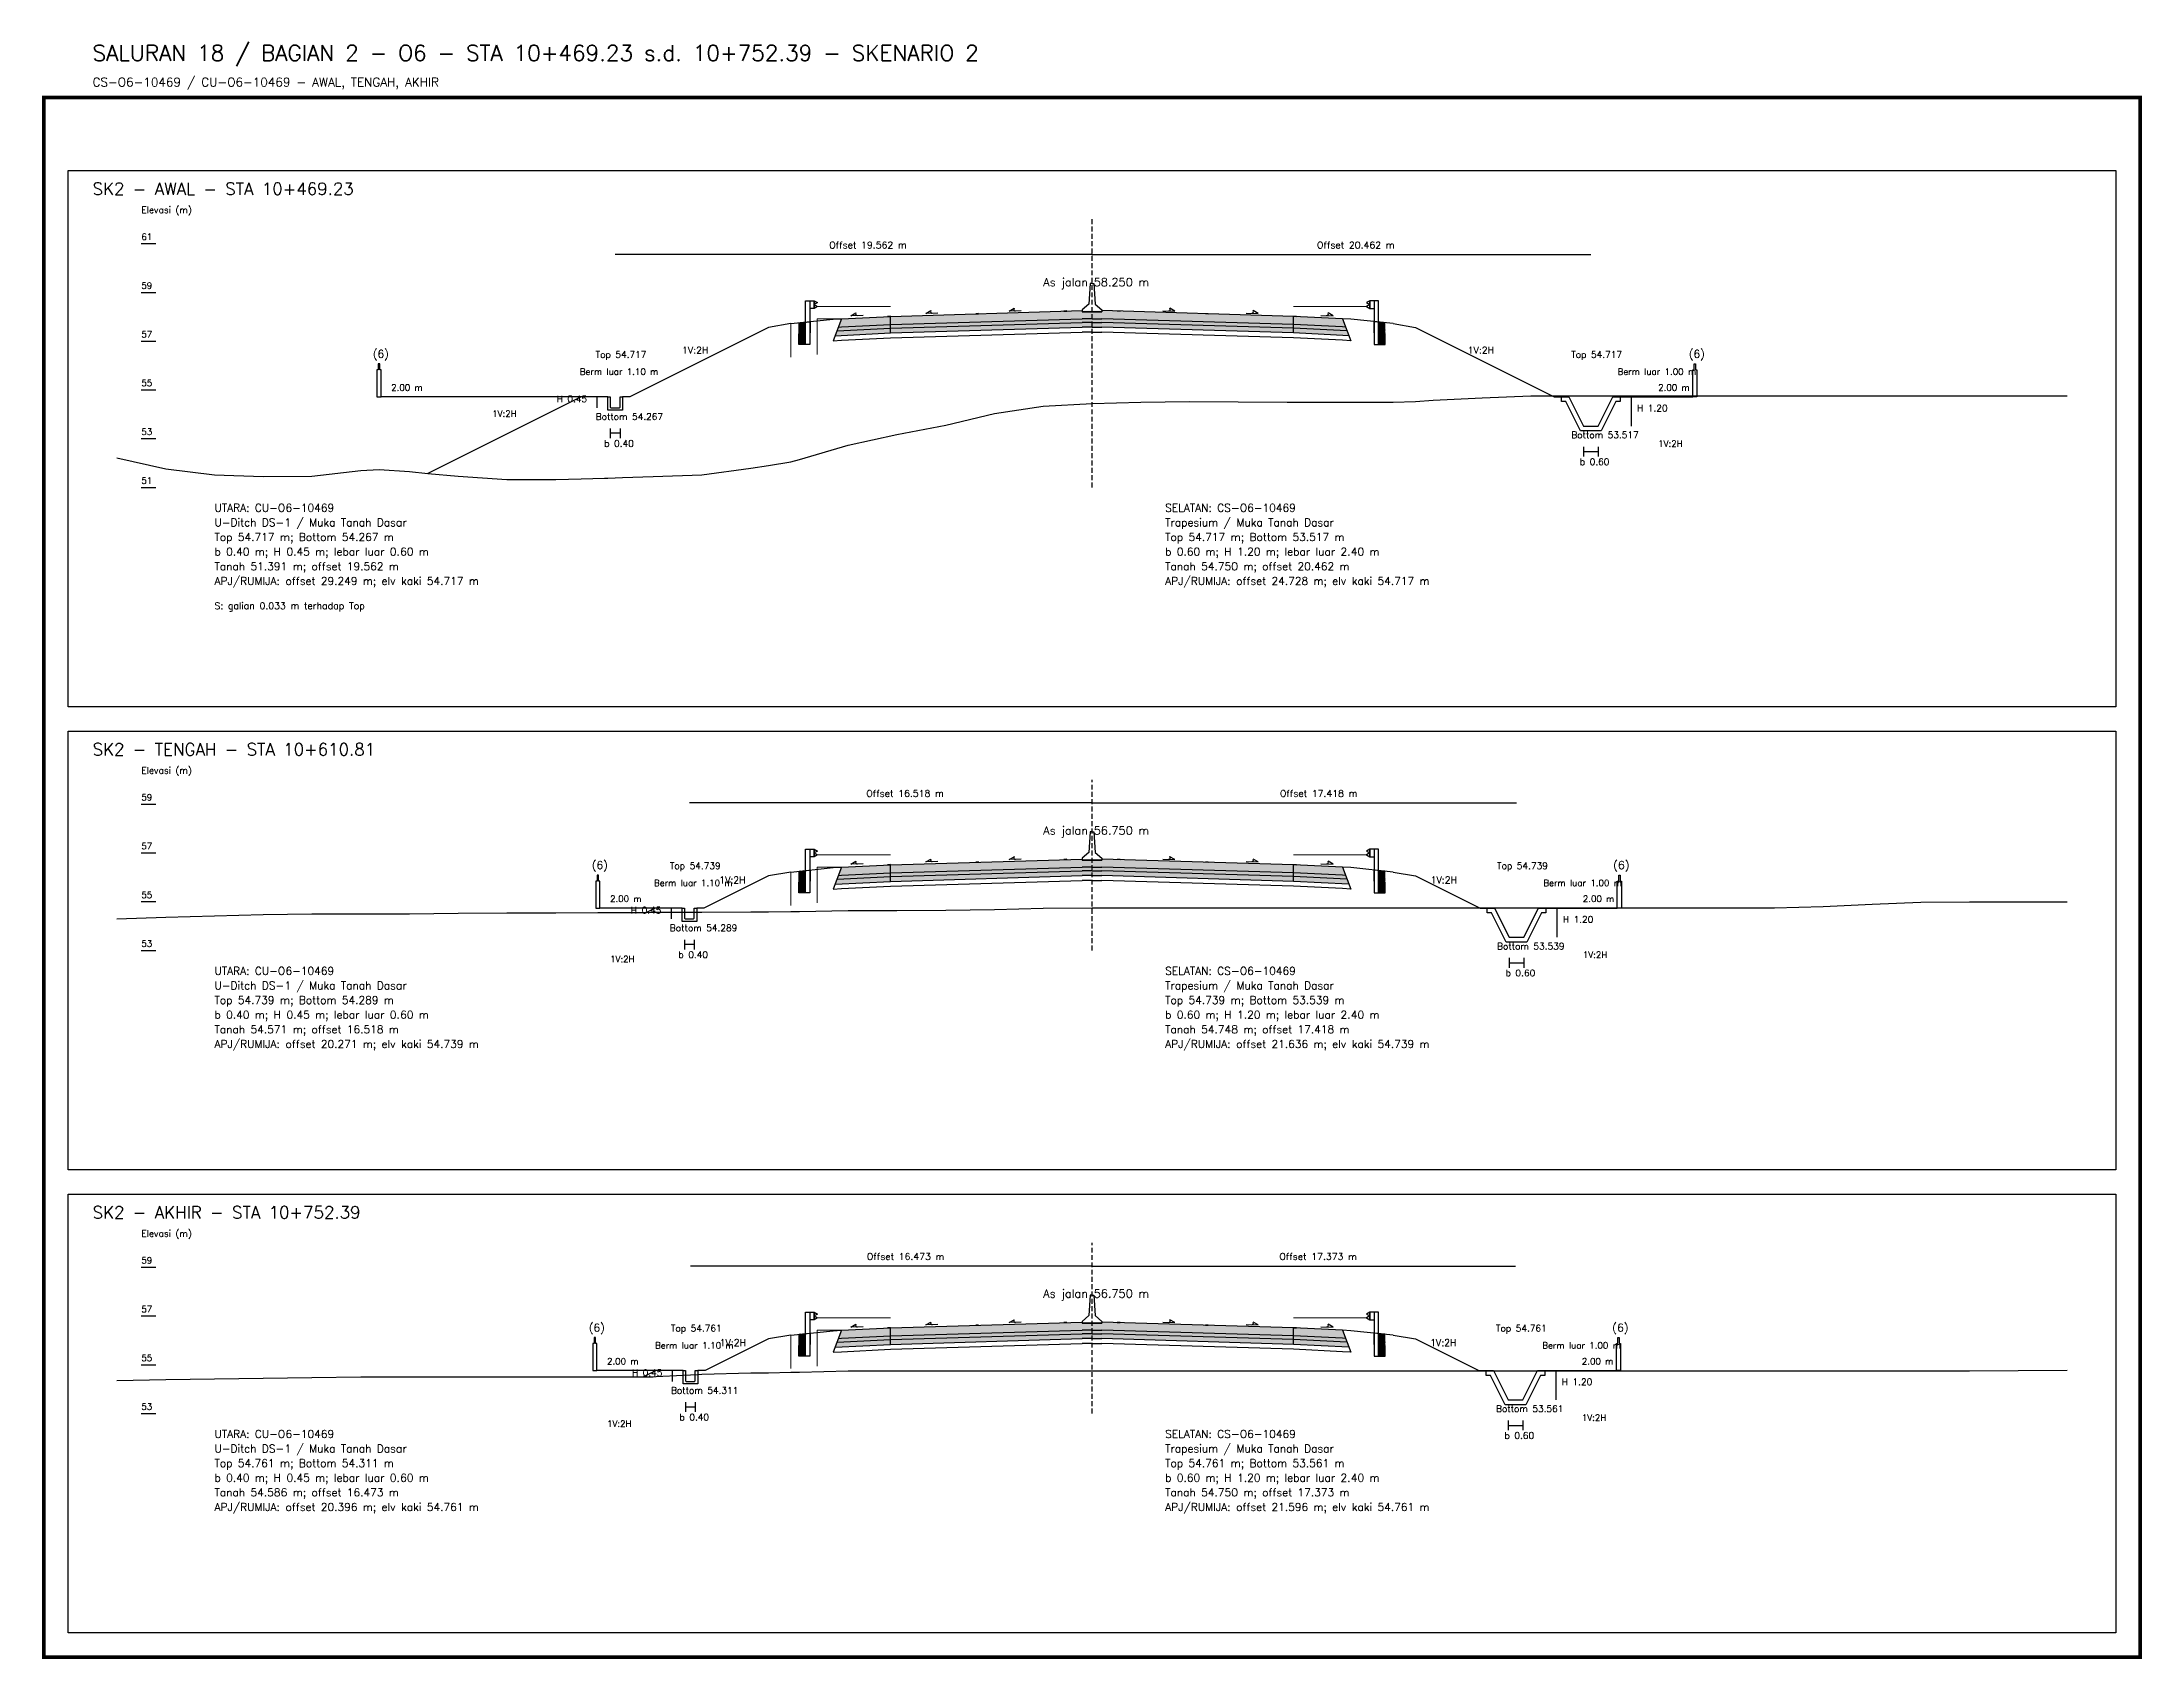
# Model space of a CAD drawing. Header units: metres. Extents: x -24715 to -24517, y 27498 to 30841.
# Drawn here: x -24611.5 to -24525.3, y 29335.5 to 29401.8 of the extents above; entities that cross this region are included whole.
import ezdxf

# ---------------------------------------------------------------- set-up
doc = ezdxf.new("R2010")
doc.units = ezdxf.units.M
doc.linetypes.add('PS_DASH', pattern=[0.3, 0.2, -0.1])
for name, color, linetype, lineweight in [('Dimensi', 230, 'Continuous', 20), ('GRS-ARSIR (HATCH)', 8, 'Continuous', 9), ('Guardrail', 20, 'Continuous', 30), ('HATCH - Beton ramping', 210, 'Continuous', 9), ('HATCH - LFA', 30, 'Continuous', 9), ('HATCH - Pavement', 50, 'Continuous', 9), ('Marka', 20, 'Continuous', 30), ('POT_ALL_GROUP', 2, 'Continuous', 70)]:
    doc.layers.add(name, color=color, linetype=linetype, lineweight=lineweight)
for name, color, linetype in [('POT_ALL_APJ', 2, 'Continuous'), ('POT_ALL_BORDER', 8, 'Continuous'), ('POT_ALL_CHANNEL2', 7, 'Continuous'), ('POT_ALL_DIM', 7, 'Continuous'), ('POT_ALL_GROUND', 1, 'Continuous'), ('POT_ALL_GUIDE', 8, 'Continuous'), ('POT_ALL_NOTE', 30, 'Continuous'), ('POT_ALL_ROAD', 4, 'Continuous')]:
    doc.layers.add(name, color=color, linetype=linetype)
doc.styles.get("Standard").update_dxf_attribs({"font": 'simplex.shx'})

# ---------------------------------------------------------------- blocks, each defined once
blk = doc.blocks.new('JALAN_ASLI_TIPIKAL_2OKT_METER')
at = {"layer": 'Guardrail', "lineweight": 9}
h = blk.add_hatch(dxfattribs=at)
h.set_pattern_fill('JIS_LC_20', color=256, scale=0.002)
h.set_pattern_definition([(45, (-29.65569, -21.99233), (-0.02828427, 0.02828427), []), (45, (-29.65489, -21.99233), (-0.02828427, 0.02828427), [])])
h.paths.add_polyline_path([(-12.025, -1.394), (-11.753, -1.394), (-11.753, -0.471), (-12.018, -0.498)])
h = blk.add_hatch(dxfattribs=at)
h.set_pattern_fill('JIS_LC_20', color=256, scale=0.002)
h.set_pattern_definition([(45, (-29.40569, -21.99233), (-0.02828427, 0.02828427), []), (45, (-29.40489, -21.99233), (-0.02828427, 0.02828427), [])])
h.paths.add_polyline_path([(12.018, -0.498), (11.753, -0.471), (11.753, -1.394), (12.025, -1.394)])
at = {"layer": 'HATCH - Beton ramping'}
h = blk.add_hatch(dxfattribs=at)
h.set_pattern_fill('AR-CONC', color=256, scale=0.0005)
h.set_pattern_definition([(50, (-28.949556, -21.99233), (0.09109233, -0.00796954), [0.009525, -0.104775]), (355, (-28.94956, -21.99233), (-0.0176217, 0.09552842), [0.00762, -0.0838203]), (100.45144, (-28.941965, -21.992995), (0.07347062, 0.08755888), [0.008095, -0.08904512]), (46.1842, (-28.94956, -21.96693), (0.13553952, -0.02102116), [0.0142875, -0.1571625]), (96.63556, (-28.93826, -21.96868), (0.11870207, 0.12371306), [0.0121425, -0.1335678]), (351.18415, (-28.94956, -21.96693), (0.11870207, 0.12371306), [0.01143, -0.12572987]), (21, (-28.936856, -21.97328), (0.0758072, -0.0511326), [0.009525, -0.104775]), (326, (-28.93686, -21.97328), (0.03090101, 0.09209398), [0.00762, -0.08382]), (71.45144, (-28.93054, -21.97754), (0.1067082, 0.04096138), [0.008095, -0.08904497]), (37.5, (-28.949556, -21.99233), (0.001544302, 0.04227752), [0, -0.082804, 0, -0.08509, 0, -0.0841375]), (7.5, (-28.949556, -21.99233), (0.03340983, 0.05009029), [0, -0.048514, 0, -0.080899, 0, -0.0320675]), (327.5, (-28.977877, -21.99233), (0.067795298, -0.002864372), [0, -0.03175, 0, -0.09906, 0, -0.131445]), (317.5, (-28.990577, -21.99233), (0.07406459, 0.01271325), [0, -0.041275, 0, -0.065786, 0, -0.093345])])
h.paths.add_polyline_path([(-8.27, -0.566), (-10.401, -0.666), (-10.461, -0.826), (-8.27, -0.716)])
h.paths.add_polyline_path([(-0.4, -0.48), (0, -0.48), (0, -0.33), (-0.4, -0.33), (-8.27, -0.566), (-8.27, -0.716)])
h = blk.add_hatch(dxfattribs=at)
h.set_pattern_fill('AR-CONC', color=256, scale=0.0005)
h.set_pattern_definition([(50, (-28.699556, -21.99233), (0.09109233, -0.00796954), [0.009525, -0.104775]), (355, (-28.69956, -21.99233), (-0.01762171, 0.09552842), [0.00762, -0.0838203]), (100.45144, (-28.691965, -21.992995), (0.07347062, 0.08755888), [0.008095, -0.08904512]), (46.1842, (-28.69956, -21.96693), (0.13553952, -0.02102116), [0.0142875, -0.1571625]), (96.63556, (-28.68826, -21.96868), (0.11870207, 0.12371306), [0.0121425, -0.1335678]), (351.18415, (-28.69956, -21.96693), (0.11870207, 0.12371306), [0.01143, -0.12572987]), (21, (-28.686856, -21.97328), (0.0758072, -0.0511326), [0.009525, -0.104775]), (326, (-28.68686, -21.97328), (0.03090101, 0.09209398), [0.00762, -0.08382]), (71.45144, (-28.68054, -21.97754), (0.10670821, 0.04096138), [0.008095, -0.08904497]), (37.5, (-28.699556, -21.99233), (0.001544302, 0.04227752), [0, -0.082804, 0, -0.08509, 0, -0.0841375]), (7.5, (-28.699556, -21.99233), (0.03340983, 0.050090287), [0, -0.048514, 0, -0.080899, 0, -0.0320675]), (327.5, (-28.727877, -21.99233), (0.067795298, -0.002864372), [0, -0.03175, 0, -0.09906, 0, -0.131445]), (317.5, (-28.740577, -21.99233), (0.07406459, 0.012713246), [0, -0.041275, 0, -0.065786, 0, -0.093345])])
h.paths.add_polyline_path([(8.27, -0.566), (10.401, -0.666), (10.461, -0.826), (8.27, -0.716)])
h.paths.add_polyline_path([(0.4, -0.48), (0, -0.48), (0, -0.33), (0.4, -0.33), (8.27, -0.566), (8.27, -0.716)])
at = {"layer": 'HATCH - LFA'}
h = blk.add_hatch(dxfattribs=at)
h.set_pattern_fill('GRAVEL', color=256, scale=0.0075)
h.set_pattern_definition([(228.012788, (-28.812396, -21.801831), (-1.524, -1.7145), [0.0256291, -2.5372863]), (184.96974, (-28.829541, -21.820881), (2.2859999991, 0.1905000109), [0.04398035, -4.3540537]), (132.510447, (-28.873356, -21.824691), (1.9050000008, -2.0954999993), [0.0310111, -3.0701042]), (267.27369, (-28.947651, -21.872316), (0.1905000004, 3.81), [0.0400503, -3.9649828]), (292.833654, (-28.949556, -21.912321), (-0.9525, 2.286), [0.0392725, -3.8879856]), (357.27369, (-28.934316, -21.948516), (-3.81, 0.1905000004), [0.0400503, -3.9649828]), (37.69424, (-28.894311, -21.950421), (-2.4764999999, -1.9050000001), [0.0529645, -5.24348365]), (72.255328, (-28.852401, -21.918036), (1.3335000004, 4.1909999999), [0.050004, -4.95039425]), (121.429566, (-28.837161, -21.870411), (-1.5240000002, 2.4764999999), [0.040186, -3.9784159]), (175.23636, (-28.858116, -21.836121), (2.0955, -0.1905), [0.0458785, -2.2480453]), (222.397438, (-28.903836, -21.832311), (-2.2859999999, -2.0955000001), [0.05933084, -5.8737579]), (138.814075, (-28.759056, -21.874221), (-1.3335, 1.143), [0.0202503, -2.0047924]), (171.469234, (-28.774296, -21.860886), (2.4765, -0.3809999996), [0.03852615, -3.8140979]), (225, (-28.8124, -21.85517), (0, -0.1905), [0.0269407, -0.242467]), (203.19859, (-28.82573, -21.832311), (0.9525, 0.381), [0.0145081, -1.4362967]), (291.80141, (-28.839066, -21.838026), (-0.1905, 0.5715), [0.0205174, -1.0053565]), (30.96376, (-28.831446, -21.857076), (0.5715, 0.381), [0.033324, -1.0774724]), (161.56505, (-28.80287, -21.83993), (0.381, -0.1905), [0.0240965, -0.5783174]), (16.38954, (-28.949556, -21.838026), (1.905, 0.5715), [0.0337566, -3.341912]), (70.346176, (-28.917171, -21.828501), (-0.762, -2.0955), [0.0283199, -2.8036662]), (293.19859, (-28.80287, -21.801831), (-0.381, 0.9525), [0.029016, -1.4217888]), (343.61046, (-28.791441, -21.828501), (-1.905, 0.5715), [0.0337566, -3.341912]), (339.443955, (-28.949556, -21.956136), (-0.9525, 0.381), [0.0325526, -1.5950801]), (294.77514, (-28.919076, -21.967566), (-0.952500001, 2.0954999995), [0.0272754, -2.7002695]), (66.80141, (-28.800966, -21.992331), (0.381, 0.9525), [0.029016, -1.4217888]), (17.354025, (-28.789536, -21.965661), (-2.4765, -0.762), [0.0319337, -3.1614282]), (69.443955, (-28.89431, -21.992331), (-0.381, -0.9525), [0.0162763, -1.6113564]), (101.30993, (-28.812396, -21.99233), (-0.1905, 0.762), [0.0097136, -0.9616496]), (165.96376, (-28.8143, -21.982806), (0.5715, -0.1905), [0.0392725, -0.7461791]), (186.009006, (-28.852401, -21.973281), (1.905, 0.1905), [0.036395, -3.6031024]), (303.69007, (-28.831446, -21.87422), (-0.1905, 0.381), [0.0274743, -0.6593832]), (353.157227, (-28.816206, -21.897081), (3.2385, -0.3809999998), [0.0479668, -4.7487007]), (60.945396, (-28.76858, -21.902796), (-0.762, -1.3335), [0.0196131, -1.9417044]), (90, (-28.75906, -21.88565), (-0.1905, 0.1905), [0.01143, -0.17907]), (120.256437, (-28.856211, -21.967566), (0.762, -1.3335), [0.026465, -2.6200456]), (48.012787, (-28.869546, -21.944706), (1.524, 1.7145), [0.0512582, -2.5116572]), (0, (-28.83526, -21.9066), (0.1905, 0.1905), [0.04953, -0.14097]), (325.304846, (-28.785726, -21.906606), (1.9050000007, -1.333499999), [0.0301207, -2.9819488]), (254.0546, (-28.76096, -21.92375), (-0.1905, -0.762), [0.0277372, -1.3591238]), (207.645975, (-28.768581, -21.950421), (-3.6195000001, -1.9049999997), [0.0451609, -4.4709348]), (175.426079, (-28.808586, -21.971376), (-2.4765, 0.1905), [0.0477772, -4.7299385])])
h.paths.add_polyline_path([(-8.27, -0.716), (-10.461, -0.826), (-10.54, -1.03), (-8.27, -0.916)])
h.paths.add_polyline_path([(-0.4, -0.68), (0, -0.68), (0, -0.48), (-0.4, -0.48), (-8.27, -0.716), (-8.27, -0.916)])
h = blk.add_hatch(dxfattribs=at)
h.set_pattern_fill('GRAVEL', color=256, scale=0.0075)
h.set_pattern_definition([(228.012788, (-28.562396, -21.801831), (-1.524, -1.7145), [0.0256291, -2.5372863]), (184.96974, (-28.579541, -21.820881), (2.2859999991, 0.1905000109), [0.04398035, -4.3540537]), (132.510447, (-28.623356, -21.824691), (1.9050000008, -2.0954999993), [0.0310111, -3.0701042]), (267.27369, (-28.697651, -21.872316), (0.1905000004, 3.81), [0.04005034, -3.9649828]), (292.833654, (-28.699556, -21.912321), (-0.9525, 2.286), [0.0392725, -3.8879856]), (357.27369, (-28.684316, -21.948516), (-3.81, 0.1905000004), [0.04005034, -3.9649828]), (37.69424, (-28.644311, -21.950421), (-2.4764999999, -1.9050000001), [0.0529645, -5.24348365]), (72.255328, (-28.602401, -21.918036), (1.3335000004, 4.1909999999), [0.050004, -4.95039425]), (121.429566, (-28.587161, -21.870411), (-1.5240000002, 2.4764999999), [0.040186, -3.9784159]), (175.23636, (-28.608116, -21.836121), (2.0955, -0.1905000003), [0.0458785, -2.2480453]), (222.397438, (-28.653836, -21.832311), (-2.2859999999, -2.0955000001), [0.05933084, -5.87375794]), (138.814075, (-28.509056, -21.874221), (-1.3335, 1.143), [0.02025034, -2.0047924]), (171.469234, (-28.524296, -21.860886), (2.4765, -0.3809999996), [0.03852615, -3.8140979]), (225, (-28.5624, -21.85517), (0, -0.1905), [0.0269407, -0.242467]), (203.19859, (-28.57573, -21.832311), (0.9525, 0.381), [0.0145081, -1.4362967]), (291.80141, (-28.589066, -21.838026), (-0.1905, 0.5715), [0.0205174, -1.0053565]), (30.96376, (-28.581446, -21.857076), (0.5715, 0.381), [0.033324, -1.0774724]), (161.56505, (-28.55287, -21.83993), (0.381, -0.1905), [0.0240965, -0.57831736]), (16.38954, (-28.699556, -21.838026), (1.905, 0.5715), [0.0337566, -3.341912]), (70.346176, (-28.667171, -21.828501), (-0.762, -2.0955), [0.0283199, -2.8036662]), (293.19859, (-28.55287, -21.801831), (-0.381, 0.9525), [0.029016, -1.4217888]), (343.61046, (-28.541441, -21.828501), (-1.905, 0.5714999999), [0.0337566, -3.341912]), (339.443955, (-28.699556, -21.956136), (-0.9525, 0.381), [0.03255264, -1.5950801]), (294.77514, (-28.669076, -21.967566), (-0.952500001, 2.0954999995), [0.0272754, -2.7002695]), (66.80141, (-28.550966, -21.992331), (0.381, 0.9525), [0.029016, -1.4217888]), (17.354025, (-28.539536, -21.965661), (-2.4765, -0.7620000002), [0.0319337, -3.1614282]), (69.443955, (-28.64431, -21.992331), (-0.381, -0.9525), [0.0162763, -1.6113564]), (101.30993, (-28.562396, -21.99233), (-0.1905, 0.762), [0.0097136, -0.9616496]), (165.96376, (-28.5643, -21.982806), (0.5715, -0.1905), [0.0392725, -0.7461791]), (186.009006, (-28.602401, -21.973281), (1.905, 0.1905), [0.036395, -3.6031024]), (303.69007, (-28.581446, -21.87422), (-0.1905, 0.381), [0.0274743, -0.6593832]), (353.157227, (-28.566206, -21.897081), (3.2385, -0.3809999998), [0.04796676, -4.7487007]), (60.945396, (-28.51858, -21.902796), (-0.762, -1.3335), [0.0196131, -1.9417044]), (90, (-28.50906, -21.88565), (-0.1905, 0.1905), [0.01143, -0.17907]), (120.256437, (-28.606211, -21.967566), (0.762, -1.3335), [0.026465, -2.62004556]), (48.012787, (-28.619546, -21.944706), (1.524, 1.7145), [0.0512582, -2.5116572]), (0, (-28.58526, -21.9066), (0.1905, 0.1905), [0.04953, -0.14097]), (325.304846, (-28.535726, -21.906606), (1.9050000007, -1.333499999), [0.0301207, -2.98194875]), (254.054604, (-28.51096, -21.92375), (-0.1905, -0.762), [0.0277372, -1.35912375]), (207.645975, (-28.518581, -21.950421), (-3.6195000001, -1.9049999997), [0.0451609, -4.4709348]), (175.426079, (-28.558586, -21.971376), (-2.4765, 0.1905), [0.0477772, -4.7299385])])
h.paths.add_polyline_path([(8.27, -0.716), (10.461, -0.826), (10.54, -1.03), (8.27, -0.916)])
h.paths.add_polyline_path([(0.4, -0.68), (0, -0.68), (0, -0.48), (0.4, -0.48), (8.27, -0.716), (8.27, -0.916)])
at = {"layer": 'HATCH - Pavement'}
h = blk.add_hatch(dxfattribs=at)
h.set_pattern_fill('AR-CONC', color=256, scale=0.001)
h.set_pattern_definition([(50, (-89.43046, -52.62889), (0.18218467, -0.01593909), [0.01905, -0.20955]), (355, (-89.43046, -52.6289), (-0.03524342, 0.19105685), [0.01524, -0.1676406]), (100.45144, (-89.41528, -52.63022), (0.14694125, 0.17511775), [0.01619, -0.17809024]), (46.1842, (-89.43046, -52.5781), (0.27107904, -0.04204233), [0.028575, -0.314325]), (96.63556, (-89.40787, -52.5816), (0.23740413, 0.2474261), [0.024285, -0.2671356]), (351.18415, (-89.43046, -52.5781), (0.2374041, 0.2474261), [0.02286, -0.2514597]), (21, (-89.40506, -52.59079), (0.1516144, -0.1022652), [0.01905, -0.20955]), (326, (-89.40506, -52.5908), (0.06180203, 0.18418797), [0.01524, -0.16764]), (71.45144, (-89.39243, -52.59931), (0.21341642, 0.08192277), [0.01619, -0.17808994]), (37.5, (-89.43046, -52.62889), (0.003088603, 0.08455504), [0, -0.165608, 0, -0.17018, 0, -0.168275]), (7.5, (-89.43046, -52.62889), (0.06681966, 0.100180575), [0, -0.097028, 0, -0.161798, 0, -0.064135]), (327.5, (-89.4871, -52.62889), (0.135590595, -0.005728744), [0, -0.0635, 0, -0.19812, 0, -0.26289]), (317.5, (-89.5125, -52.62889), (0.14812918, 0.02542649), [0, -0.08255, 0, -0.131572, 0, -0.18669])])
h.paths.add_polyline_path([(-8.27, -0.236), (-10.27, -0.336), (-10.401, -0.673), (-10.27, -0.666), (-8.27, -0.566)])
h.paths.add_polyline_path([(-0.4, -0.33), (0, -0.33), (0, 0), (-0.4, 0), (-8.27, -0.236), (-8.27, -0.566)])
h = blk.add_hatch(dxfattribs=at)
h.set_pattern_fill('AR-CONC', color=256, scale=0.001)
h.set_pattern_definition([(50, (-89.18046, -52.62889), (0.18218467, -0.01593909), [0.01905, -0.20955]), (355, (-89.18046, -52.6289), (-0.03524342, 0.19105685), [0.01524, -0.16764058]), (100.45144, (-89.16528, -52.63022), (0.14694125, 0.17511775), [0.01619, -0.17809024]), (46.1842, (-89.18046, -52.5781), (0.27107904, -0.04204233), [0.028575, -0.314325]), (96.63556, (-89.15787, -52.5816), (0.23740413, 0.2474261), [0.024285, -0.2671356]), (351.18415, (-89.18046, -52.5781), (0.2374041, 0.2474261), [0.02286, -0.2514597]), (21, (-89.15506, -52.59079), (0.1516144, -0.1022652), [0.01905, -0.20955]), (326, (-89.15506, -52.5908), (0.06180203, 0.18418797), [0.01524, -0.16764]), (71.45144, (-89.14243, -52.59931), (0.21341642, 0.08192277), [0.01619, -0.17808994]), (37.5, (-89.18046, -52.62889), (0.003088603, 0.08455504), [0, -0.165608, 0, -0.17018, 0, -0.168275]), (7.5, (-89.18046, -52.62889), (0.06681966, 0.100180575), [0, -0.097028, 0, -0.161798, 0, -0.064135]), (327.5, (-89.2371, -52.62889), (0.135590595, -0.005728744), [0, -0.0635, 0, -0.19812, 0, -0.26289]), (317.5, (-89.2625, -52.62889), (0.14812918, 0.02542649), [0, -0.08255, 0, -0.131572, 0, -0.18669])])
h.paths.add_polyline_path([(8.27, -0.236), (10.27, -0.336), (10.401, -0.673), (10.27, -0.666), (8.27, -0.566)])
h.paths.add_polyline_path([(0.4, -0.33), (0, -0.33), (0, 0), (0.4, 0), (8.27, -0.236), (8.27, -0.566)])
at = {"layer": 'Marka'}
h = blk.add_hatch(color=256, dxfattribs=at)
h.dxf.hatch_style = 1
h.paths.add_polyline_path([(-8.27, -0.23), (-8.39, -0.236), (-8.39, -0.242), (-8.27, -0.236)])
h.paths.add_polyline_path([(-4.65, -0.122), (-4.77, -0.125), (-4.77, -0.131), (-4.65, -0.128)])
h.paths.add_polyline_path([(-1.03, -0.019), (-1.03, -0.013), (-1.15, -0.017), (-1.15, -0.023)])
h = blk.add_hatch(color=256, dxfattribs=at)
h.dxf.hatch_style = 1
h.paths.add_polyline_path([(8.27, -0.23), (8.39, -0.236), (8.39, -0.242), (8.27, -0.236)])
h.paths.add_polyline_path([(4.65, -0.122), (4.77, -0.125), (4.77, -0.131), (4.65, -0.128)])
h.paths.add_polyline_path([(1.03, -0.019), (1.03, -0.013), (1.15, -0.017), (1.15, -0.023)])
for p, q in [((-8.27, -0.236), (-0.4, 0)), ((8.27, -0.236), (0.4, 0)), ((-12.353, -0.533), (-10.622, -0.354)), ((-10.27, -0.336), (-10.62, -1.234)), ((-10.62, -0.354), (-10.27, -0.336)), ((-10.461, -0.826), (-8.27, -0.716)), ((-10.401, -0.673), (-10.27, -0.666)), ((-10.27, -0.336), (-8.27, -0.236)), ((-10.27, -0.666), (-8.27, -0.566)), ((-8.27, -0.916), (-8.27, -0.236)), ((-8.27, -0.566), (-0.4, -0.33)), ((-8.27, -0.716), (-0.4, -0.48)), ((-8.27, -0.916), (-0.4, -0.68)), ((0, -0.05), (-0.4, -0.05)), ((0, -0.33), (-0.4, -0.33)), ((0, -0.48), (-0.4, -0.48)), ((0, -0.68), (-0.4, -0.68)), ((0, -0.05), (0.4, -0.05)), ((0, -0.33), (0.4, -0.33)), ((0, -0.48), (0.4, -0.48)), ((0, -0.68), (0.4, -0.68)), ((8.27, -0.566), (0.4, -0.33)), ((8.27, -0.716), (0.4, -0.48)), ((8.27, -0.916), (0.4, -0.68)), ((8.27, -0.916), (8.27, -0.236)), ((10.27, -0.336), (8.27, -0.236)), ((10.27, -0.666), (8.27, -0.566)), ((10.461, -0.826), (8.27, -0.716)), ((10.27, -0.336), (10.62, -1.234)), ((10.62, -0.354), (10.27, -0.336)), ((10.401, -0.673), (10.27, -0.666)), ((12.353, -0.533), (10.622, -0.354)), ((-10.62, -1.234), (-10.27, -1.216)), ((-10.54, -1.03), (-8.27, -0.916)), ((-10.27, -1.216), (-8.27, -1.116)), ((-8.27, -1.116), (-0.4, -0.88)), ((0, -0.88), (-0.4, -0.88)), ((0, -0.88), (0.4, -0.88)), ((8.27, -1.116), (0.4, -0.88)), ((10.54, -1.03), (8.27, -0.916)), ((10.27, -1.216), (8.27, -1.116)), ((10.62, -1.234), (10.27, -1.216))]:
    blk.add_line(p, q)
for points in [[(0, 1.11), (-0.075, 1.11), (-0.125, 0.27), (-0.4, 0.03), (-0.4, -0.05), (0, -0.05)], [(0, 1.11), (0.075, 1.11), (0.125, 0.27), (0.4, 0.03), (0.4, -0.05), (0, -0.05)], [(-6.818, -0.116), (-6.616, 0)], [(-3.401, -0.02), (-3.199, 0.096)], [(3.401, -0.02), (3.199, 0.096)], [(6.818, -0.116), (6.616, 0)], [(-9.887, -0.208), (-9.686, -0.092)], [(-9.387, -0.193), (-9.887, -0.208)], [(-6.318, -0.101), (-6.818, -0.116)], [(-2.901, -0.005), (-3.401, -0.02)], [(2.901, -0.005), (3.401, -0.02)], [(6.318, -0.101), (6.818, -0.116)], [(9.387, -0.193), (9.887, -0.208)], [(9.887, -0.208), (9.686, -0.092)]]:
    blk.add_lwpolyline(points)
for centre, start, end in [((-6.556, -0.037), 148.28164, 271.71836), ((-3.139, 0.059), 148.28164, 271.71836), ((3.139, 0.059), 268.28164, 31.71836), ((6.556, -0.037), 268.28164, 31.71836), ((-9.625, -0.129), 148.28164, 271.71836), ((9.625, -0.129), 268.28164, 31.71836)]:
    blk.add_arc(centre, 0.0711, start, end)
at = {"layer": 'Dimensi'}
for p, q in [((-8.27, 0.168), (-11.27, 0.168)), ((8.27, 0.168), (11.27, 0.168))]:
    blk.add_line(p, q, dxfattribs=at)
at = {"layer": 'GRS-ARSIR (HATCH)'}
for p, q in [((-12.353, -0.533), (-12.353, -1.909)), ((-11.27, -0.336), (-11.27, -1.803)), ((-10.27, -0.336), (-11.27, -0.336))]:
    blk.add_line(p, q, dxfattribs=at)
at = {"layer": 'Guardrail'}
for points in [[(-11.753, -1.394), (-11.753, 0.406), (-11.575, 0.406), (-11.575, -1.394), (-11.753, -1.394)], [(-11.575, 0.406), (-11.397, 0.406), (-11.397, 0.094), (-11.575, 0.094)], [(-11.397, 0.25), (-11.397, 0.406), (-11.262, 0.328), (-11.397, 0.25)], [(-11.397, 0.094), (-11.397, 0.25), (-11.262, 0.172), (-11.397, 0.094)], [(11.397, 0.25), (11.397, 0.406), (11.262, 0.328), (11.397, 0.25)], [(11.397, 0.094), (11.397, 0.25), (11.262, 0.172), (11.397, 0.094)], [(11.575, 0.406), (11.397, 0.406), (11.397, 0.094), (11.575, 0.094)], [(11.753, -1.394), (11.753, 0.406), (11.575, 0.406), (11.575, -1.394), (11.753, -1.394)], [(-11.575, -1.394), (-12.025, -1.394), (-12.018, -0.498), (-11.568, -0.453), (-11.575, -1.394)], [(11.575, -1.394), (12.025, -1.394), (12.018, -0.498), (11.568, -0.453), (11.575, -1.394)]]:
    blk.add_lwpolyline(points, dxfattribs=at)
at = {"layer": 'Marka'}
for points in [[(-8.39, -0.242), (-8.27, -0.236), (-8.27, -0.23), (-8.39, -0.236), (-8.39, -0.242)], [(8.39, -0.242), (8.27, -0.236), (8.27, -0.23), (8.39, -0.236), (8.39, -0.242)]]:
    blk.add_lwpolyline(points, dxfattribs=at)
for points in [[(-4.65, -0.122), (-4.77, -0.125), (-4.77, -0.131), (-4.65, -0.128)], [(-1.03, -0.013), (-1.15, -0.017), (-1.15, -0.023), (-1.03, -0.019)], [(1.03, -0.013), (1.15, -0.017), (1.15, -0.023), (1.03, -0.019)], [(4.65, -0.122), (4.77, -0.125), (4.77, -0.131), (4.65, -0.128)]]:
    blk.add_lwpolyline(points, close=True, dxfattribs=at)

msp = doc.modelspace()

# ---------------------------------------------------------------- linework, layer by layer
at = {"layer": 'POT_ALL_APJ', "linetype": 'Continuous'}
for points in [[(-24597.71949, 29388.3808), (-24597.71949, 29387.27639), (-24597.54949, 29387.27639), (-24597.54949, 29388.3808), (-24597.60449, 29388.3808), (-24597.60449, 29388.6308), (-24597.63449, 29388.6308), (-24597.66449, 29388.6308), (-24597.66449, 29388.3808), (-24597.71949, 29388.3808)], [(-24543.57224, 29388.3808), (-24543.57224, 29387.27639), (-24543.74224, 29387.27639), (-24543.74224, 29388.3808), (-24543.68724, 29388.3808), (-24543.68724, 29388.6308), (-24543.65724, 29388.6308), (-24543.62724, 29388.6308), (-24543.62724, 29388.3808), (-24543.57224, 29388.3808)], [(-24589.3475, 29387.27639), (-24597.54949, 29387.27639)], [(-24545.72377, 29387.27639), (-24543.74224, 29387.27639)], [(-24588.74169, 29367.4029), (-24588.74169, 29366.29849), (-24588.57169, 29366.29849), (-24588.57169, 29367.4029), (-24588.62669, 29367.4029), (-24588.62669, 29367.6529), (-24588.65669, 29367.6529), (-24588.68669, 29367.6529), (-24588.68669, 29367.4029), (-24588.74169, 29367.4029)], [(-24546.66454, 29367.4029), (-24546.66454, 29366.29849), (-24546.83454, 29366.29849), (-24546.83454, 29367.4029), (-24546.77954, 29367.4029), (-24546.77954, 29367.6529), (-24546.74954, 29367.6529), (-24546.71954, 29367.6529), (-24546.71954, 29367.4029), (-24546.66454, 29367.4029)], [(-24586.3033, 29366.29849), (-24588.57169, 29366.29849)], [(-24548.76797, 29366.29849), (-24546.83454, 29366.29849)], [(-24588.86619, 29348.425), (-24588.86619, 29347.32059), (-24588.69619, 29347.32059), (-24588.69619, 29348.425), (-24588.75119, 29348.425), (-24588.75119, 29348.675), (-24588.78119, 29348.675), (-24588.81119, 29348.675), (-24588.81119, 29348.425), (-24588.86619, 29348.425)], [(-24546.70508, 29348.425), (-24546.70508, 29347.32059), (-24546.87508, 29347.32059), (-24546.87508, 29348.425), (-24546.82008, 29348.425), (-24546.82008, 29348.675), (-24546.79008, 29348.675), (-24546.76008, 29348.675), (-24546.76008, 29348.425), (-24546.70508, 29348.425)], [(-24586.2591, 29347.32059), (-24588.69619, 29347.32059)], [(-24548.81217, 29347.32059), (-24546.87508, 29347.32059)]]:
    msp.add_lwpolyline(points, dxfattribs=at)
at = {"layer": 'POT_ALL_BORDER', "linetype": 'Continuous'}
for points in [[(-24610.38564, 29396.55968), (-24526.38564, 29396.55968), (-24526.38564, 29374.55968), (-24610.38564, 29374.55968), (-24610.38564, 29396.55968)], [(-24610.38564, 29373.55968), (-24526.38564, 29373.55968), (-24526.38564, 29355.55968), (-24610.38564, 29355.55968), (-24610.38564, 29373.55968)], [(-24610.38564, 29354.55968), (-24526.38564, 29354.55968), (-24526.38564, 29336.55968), (-24610.38564, 29336.55968), (-24610.38564, 29354.55968)]]:
    msp.add_lwpolyline(points, dxfattribs=at)
at = {"layer": 'POT_ALL_CHANNEL2', "linetype": 'Continuous'}
for points in [[(-24587.7475, 29387.27639), (-24587.6475, 29387.27639), (-24587.6475, 29386.72639), (-24588.2475, 29386.72639), (-24588.2475, 29387.27639), (-24588.1475, 29387.27639), (-24588.1475, 29386.85639), (-24588.1175, 29386.82639), (-24587.7775, 29386.82639), (-24587.7475, 29386.85639), (-24587.7475, 29387.27639)], [(-24549.12377, 29387.27639), (-24548.82377, 29387.27639), (-24548.22377, 29386.07639), (-24547.62377, 29386.07639), (-24547.02377, 29387.27639), (-24546.72377, 29387.27639), (-24546.72377, 29387.07639), (-24546.90016, 29387.07639), (-24547.50016, 29385.87639), (-24548.34738, 29385.87639), (-24548.94738, 29387.07639), (-24549.12377, 29387.07639), (-24549.12377, 29387.27639)], [(-24584.7033, 29366.29849), (-24584.6033, 29366.29849), (-24584.6033, 29365.74849), (-24585.2033, 29365.74849), (-24585.2033, 29366.29849), (-24585.1033, 29366.29849), (-24585.1033, 29365.87849), (-24585.0733, 29365.84849), (-24584.7333, 29365.84849), (-24584.7033, 29365.87849), (-24584.7033, 29366.29849)], [(-24552.16797, 29366.29849), (-24551.86797, 29366.29849), (-24551.26797, 29365.09849), (-24550.66797, 29365.09849), (-24550.06797, 29366.29849), (-24549.76797, 29366.29849), (-24549.76797, 29366.09849), (-24549.94437, 29366.09849), (-24550.54437, 29364.89849), (-24551.39158, 29364.89849), (-24551.99158, 29366.09849), (-24552.16797, 29366.09849), (-24552.16797, 29366.29849)], [(-24584.6591, 29347.32059), (-24584.5591, 29347.32059), (-24584.5591, 29346.77059), (-24585.1591, 29346.77059), (-24585.1591, 29347.32059), (-24585.0591, 29347.32059), (-24585.0591, 29346.90059), (-24585.0291, 29346.87059), (-24584.6891, 29346.87059), (-24584.6591, 29346.90059), (-24584.6591, 29347.32059)], [(-24552.21217, 29347.32059), (-24551.91217, 29347.32059), (-24551.31217, 29346.12059), (-24550.71217, 29346.12059), (-24550.11217, 29347.32059), (-24549.81217, 29347.32059), (-24549.81217, 29347.12059), (-24549.98857, 29347.12059), (-24550.58857, 29345.92059), (-24551.43578, 29345.92059), (-24552.03578, 29347.12059), (-24552.21217, 29347.12059), (-24552.21217, 29347.32059)]]:
    msp.add_lwpolyline(points, dxfattribs=at)
at = {"layer": 'POT_ALL_DIM', "linetype": 'Continuous'}
for points in [[(-24568.38564, 29393.10968), (-24587.9475, 29393.10968)], [(-24568.38564, 29393.10968), (-24547.92377, 29393.10968)], [(-24588.6975, 29387.27639), (-24588.6975, 29386.82639)], [(-24546.27377, 29387.27639), (-24546.27377, 29386.07639)], [(-24588.1475, 29385.97639), (-24588.1475, 29385.57639)], [(-24587.7475, 29385.77639), (-24588.1475, 29385.77639)], [(-24587.7475, 29385.97639), (-24587.7475, 29385.57639)], [(-24548.22377, 29385.22639), (-24548.22377, 29384.82639)], [(-24548.22377, 29385.02639), (-24547.62377, 29385.02639)], [(-24547.62377, 29385.22639), (-24547.62377, 29384.82639)], [(-24568.38564, 29370.60968), (-24584.9033, 29370.60968)], [(-24568.38564, 29370.60968), (-24550.96797, 29370.60968)], [(-24585.6533, 29366.29849), (-24585.6533, 29365.84849)], [(-24549.31797, 29366.29849), (-24549.31797, 29365.09849)], [(-24585.1033, 29364.99849), (-24585.1033, 29364.59849)], [(-24584.7033, 29364.79849), (-24585.1033, 29364.79849)], [(-24584.7033, 29364.99849), (-24584.7033, 29364.59849)], [(-24551.26797, 29364.24849), (-24551.26797, 29363.84849)], [(-24550.66797, 29364.24849), (-24550.66797, 29363.84849)], [(-24551.26797, 29364.04849), (-24550.66797, 29364.04849)], [(-24568.38564, 29351.60968), (-24584.8591, 29351.60968)], [(-24568.38564, 29351.60968), (-24551.01217, 29351.60968)], [(-24585.6091, 29347.32059), (-24585.6091, 29346.87059)], [(-24549.36217, 29347.32059), (-24549.36217, 29346.12059)], [(-24585.0591, 29346.02059), (-24585.0591, 29345.62059)], [(-24584.6591, 29345.82059), (-24585.0591, 29345.82059)], [(-24584.6591, 29346.02059), (-24584.6591, 29345.62059)], [(-24551.31217, 29345.27059), (-24551.31217, 29344.87059)], [(-24551.31217, 29345.07059), (-24550.71217, 29345.07059)], [(-24550.71217, 29345.27059), (-24550.71217, 29344.87059)]]:
    msp.add_lwpolyline(points, dxfattribs=at)
at = {"layer": 'POT_ALL_GROUND', "linetype": 'Continuous'}
for points in [[(-24608.38564, 29384.76642), (-24606.38564, 29384.31613), (-24604.38564, 29384.06746), (-24602.38564, 29384.0082), (-24600.38564, 29384.01775), (-24598.38564, 29384.25376), (-24597.63449, 29384.28817), (-24596.38564, 29384.21628), (-24595.63449, 29384.13288), (-24594.38564, 29384.02426), (-24592.38564, 29383.88276), (-24590.38564, 29383.87712), (-24589.3475, 29383.91389), (-24588.38564, 29383.93855), (-24588.2475, 29383.94163), (-24587.9475, 29383.95074), (-24587.6475, 29383.96025), (-24586.38564, 29384.00026), (-24584.38564, 29384.07535), (-24582.38564, 29384.3476), (-24581.65555, 29384.45319), (-24580.73891, 29384.60646), (-24580.38564, 29384.69814), (-24578.38564, 29385.28542), (-24576.38564, 29385.72226), (-24574.38564, 29386.10883), (-24572.38564, 29386.58465), (-24570.38564, 29386.89167), (-24568.38564, 29387.00352), (-24566.38564, 29387.0602), (-24564.38564, 29387.07616), (-24562.38564, 29387.07194), (-24560.38564, 29387.05013), (-24558.38564, 29387.05165), (-24556.38564, 29387.05619), (-24556.03236, 29387.05747), (-24555.11572, 29387.08032), (-24554.38564, 29387.13164), (-24552.38564, 29387.23789), (-24550.38564, 29387.30968), (-24549.12377, 29387.30968), (-24548.38564, 29387.30968), (-24547.92377, 29387.30968), (-24546.72377, 29387.30968), (-24546.38564, 29387.30968), (-24545.72377, 29387.30967), (-24545.65724, 29387.30965), (-24544.38564, 29387.30932), (-24543.65724, 29387.30911), (-24542.38564, 29387.30875), (-24540.38564, 29387.30831), (-24538.38564, 29387.30859), (-24536.38564, 29387.30908), (-24534.38564, 29387.30933), (-24532.38564, 29387.30955), (-24530.38564, 29387.31153), (-24528.38564, 29387.31669)], [(-24608.38564, 29365.85593), (-24606.38564, 29365.92217), (-24604.38564, 29365.98044), (-24602.38564, 29366.02723), (-24600.38564, 29366.05994), (-24598.38564, 29366.06089), (-24596.38564, 29366.06108), (-24594.38564, 29366.08118), (-24592.38564, 29366.09509), (-24590.38564, 29366.10441), (-24588.65669, 29366.11247), (-24588.38564, 29366.11373), (-24586.65669, 29366.12179), (-24586.38564, 29366.12305), (-24586.3033, 29366.12344), (-24585.2033, 29366.12856), (-24584.9033, 29366.13025), (-24584.6033, 29366.13193), (-24584.38564, 29366.13315), (-24582.38564, 29366.14438), (-24581.65555, 29366.14848), (-24580.73891, 29366.15381), (-24580.38564, 29366.15972), (-24578.38564, 29366.19317), (-24576.38564, 29366.19937), (-24574.38564, 29366.21034), (-24572.38564, 29366.23237), (-24570.38564, 29366.28863), (-24568.38564, 29366.30758), (-24566.38564, 29366.30791), (-24564.38564, 29366.30787), (-24562.38564, 29366.30773), (-24560.38564, 29366.3073), (-24558.38564, 29366.30685), (-24556.38564, 29366.30644), (-24556.03236, 29366.30637), (-24555.11572, 29366.30629), (-24554.38564, 29366.30646), (-24552.38564, 29366.30692), (-24552.16797, 29366.30697), (-24550.96797, 29366.30725), (-24550.38564, 29366.30738), (-24549.76797, 29366.30752), (-24548.76797, 29366.30775), (-24548.74954, 29366.30776), (-24548.38564, 29366.30784), (-24546.74954, 29366.3082), (-24546.38564, 29366.30828), (-24544.38564, 29366.30869), (-24542.38564, 29366.3091), (-24540.38564, 29366.30951), (-24538.38564, 29366.36393), (-24536.38564, 29366.45757), (-24534.38564, 29366.53616), (-24532.38564, 29366.54845), (-24530.38564, 29366.5595), (-24528.38564, 29366.55939)], [(-24608.38564, 29346.91915), (-24606.38564, 29346.94741), (-24604.38564, 29346.97568), (-24602.38564, 29347.00395), (-24600.38564, 29347.03222), (-24598.38564, 29347.05773), (-24596.38564, 29347.05808), (-24594.38564, 29347.05833), (-24592.38564, 29347.05804), (-24590.38564, 29347.05808), (-24588.78119, 29347.05861), (-24588.38564, 29347.05879), (-24586.78119, 29347.05955), (-24586.38564, 29347.06531), (-24586.2591, 29347.07189), (-24585.1591, 29347.12915), (-24584.8591, 29347.14544), (-24584.5591, 29347.16086), (-24584.38564, 29347.16832), (-24582.38564, 29347.22159), (-24581.65555, 29347.2271), (-24580.73891, 29347.24893), (-24580.38564, 29347.25735), (-24578.38564, 29347.30498), (-24576.38564, 29347.30968), (-24574.38564, 29347.30968), (-24572.38564, 29347.30968), (-24570.38564, 29347.30968), (-24568.38564, 29347.30968), (-24566.38564, 29347.30968), (-24564.38564, 29347.30968), (-24562.38564, 29347.30968), (-24560.38564, 29347.30966), (-24558.38564, 29347.30964), (-24556.38564, 29347.30964), (-24556.03236, 29347.30963), (-24555.11572, 29347.30963), (-24554.38564, 29347.30962), (-24552.38564, 29347.30959), (-24552.21217, 29347.30959), (-24551.01217, 29347.30959), (-24550.38564, 29347.30958), (-24549.81217, 29347.30958), (-24548.81217, 29347.30957), (-24548.79008, 29347.30957), (-24548.38564, 29347.30957), (-24546.79008, 29347.30956), (-24546.38564, 29347.30956), (-24544.38564, 29347.30958), (-24542.38564, 29347.3096), (-24540.38564, 29347.30961), (-24538.38564, 29347.30963), (-24536.38564, 29347.30964), (-24534.38564, 29347.30966), (-24532.38564, 29347.30968), (-24530.38564, 29347.31741), (-24528.38564, 29347.33358)]]:
    msp.add_lwpolyline(points, dxfattribs=at)
at = {"layer": 'POT_ALL_GROUP', "linetype": 'Continuous', "lineweight": 70, "const_width": 0.15}
msp.add_lwpolyline([(-24611.38564, 29399.55968), (-24525.38564, 29399.55968), (-24525.38564, 29335.55968), (-24611.38564, 29335.55968), (-24611.38564, 29399.55968)], dxfattribs=at)
at = {"layer": 'POT_ALL_GUIDE', "linetype": 'PS_DASH'}
for points in [[(-24568.38564, 29383.55968), (-24568.38564, 29394.55968)], [(-24568.38564, 29364.55968), (-24568.38564, 29371.55968)], [(-24568.38564, 29345.55968), (-24568.38564, 29352.55968)]]:
    msp.add_lwpolyline(points, dxfattribs=at)
at = {"layer": 'POT_ALL_GUIDE', "linetype": 'Continuous'}
for points in [[(-24607.38564, 29393.55968), (-24606.78564, 29393.55968)], [(-24607.38564, 29391.55968), (-24606.78564, 29391.55968)], [(-24607.38564, 29389.55968), (-24606.78564, 29389.55968)], [(-24607.38564, 29387.55968), (-24606.78564, 29387.55968)], [(-24607.38564, 29385.55968), (-24606.78564, 29385.55968)], [(-24607.38564, 29383.55968), (-24606.78564, 29383.55968)], [(-24607.38564, 29370.55968), (-24606.78564, 29370.55968)], [(-24607.38564, 29368.55968), (-24606.78564, 29368.55968)], [(-24607.38564, 29366.55968), (-24606.78564, 29366.55968)], [(-24607.38564, 29364.55968), (-24606.78564, 29364.55968)], [(-24607.38564, 29351.55968), (-24606.78564, 29351.55968)], [(-24607.38564, 29349.55968), (-24606.78564, 29349.55968)], [(-24607.38564, 29347.55968), (-24606.78564, 29347.55968)], [(-24607.38564, 29345.55968), (-24606.78564, 29345.55968)]]:
    msp.add_lwpolyline(points, dxfattribs=at)
at = {"layer": 'POT_ALL_ROAD', "linetype": 'Continuous'}
for points in [[(-24580.73891, 29390.27628), (-24581.65555, 29390.12236), (-24587.3475, 29387.27639), (-24587.6475, 29387.27639)], [(-24556.03236, 29390.27628), (-24555.11572, 29390.12236), (-24549.42377, 29387.27639), (-24549.12377, 29387.27639)], [(-24589.3475, 29387.27639), (-24595.63449, 29384.13288)], [(-24588.2475, 29387.27639), (-24589.3475, 29387.27639)], [(-24546.72377, 29387.27639), (-24545.72377, 29387.27639)], [(-24545.72377, 29387.27639), (-24545.65724, 29387.30965)], [(-24580.73891, 29367.77628), (-24581.65555, 29367.62236), (-24584.3033, 29366.29849), (-24584.6033, 29366.29849)], [(-24556.03236, 29367.77628), (-24555.11572, 29367.62236), (-24552.46797, 29366.29849), (-24552.16797, 29366.29849)], [(-24586.3033, 29366.29849), (-24586.65669, 29366.12179)], [(-24585.2033, 29366.29849), (-24586.3033, 29366.29849)], [(-24549.76797, 29366.29849), (-24548.76797, 29366.29849)], [(-24548.76797, 29366.29849), (-24548.74954, 29366.30776)], [(-24580.73891, 29348.77628), (-24581.65555, 29348.62236), (-24584.2591, 29347.32059), (-24584.5591, 29347.32059)], [(-24556.03236, 29348.77628), (-24555.11572, 29348.62236), (-24552.51217, 29347.32059), (-24552.21217, 29347.32059)], [(-24586.2591, 29347.32059), (-24586.78119, 29347.05955)], [(-24585.1591, 29347.32059), (-24586.2591, 29347.32059)], [(-24549.81217, 29347.32059), (-24548.81217, 29347.32059)], [(-24548.81217, 29347.32059), (-24548.79008, 29347.30957)]]:
    msp.add_lwpolyline(points, dxfattribs=at)

# ---------------------------------------------------------------- block references
at = {"layer": 'POT_ALL_ROAD'}
for p in [(-24568.38564, 29390.80968), (-24568.38564, 29368.30968), (-24568.38564, 29349.30968)]:
    msp.add_blockref('JALAN_ASLI_TIPIKAL_2OKT_METER', p, dxfattribs=at)

# ---------------------------------------------------------------- texts
at = {"layer": 'POT_ALL_APJ'}
for s, height, p in [('(6)', 0.32, (-24597.88449, 29388.87639)), ('(6)', 0.32, (-24543.90724, 29388.87639)), ('2.00 m', 0.26, (-24597.13449, 29387.52639)), ('2.00 m', 0.26, (-24545.15724, 29387.52639)), ('(6)', 0.32, (-24588.90669, 29367.89849)), ('(6)', 0.32, (-24546.99954, 29367.89849)), ('2.00 m', 0.26, (-24588.15669, 29366.54849)), ('2.00 m', 0.26, (-24548.24954, 29366.54849)), ('(6)', 0.32, (-24589.03119, 29348.92059)), ('(6)', 0.32, (-24547.04008, 29348.92059)), ('2.00 m', 0.26, (-24588.28119, 29347.57059)), ('2.00 m', 0.26, (-24548.29008, 29347.57059))]:
    msp.add_text(s, height=height, dxfattribs=at).set_placement(p)
at = {"layer": 'POT_ALL_CHANNEL2'}
for s, height, p in [('Top 54.717', 0.27, (-24588.7475, 29388.87639)), ('Top 54.717', 0.27, (-24548.72377, 29388.87639)), ('Bottom 54.267', 0.27, (-24588.7475, 29386.32639)), ('Bottom 53.517', 0.27, (-24548.72377, 29385.57639)), ('UTARA: CU-O6-10469', 0.32, (-24604.38564, 29382.55968)), ('SELATAN: CS-O6-10469', 0.32, (-24565.38564, 29382.55968)), ('Top 54.739', 0.27, (-24585.7033, 29367.89849)), ('Top 54.739', 0.27, (-24551.76797, 29367.89849)), ('Bottom 54.289', 0.27, (-24585.7033, 29365.34849)), ('Bottom 53.539', 0.27, (-24551.76797, 29364.59849)), ('UTARA: CU-O6-10469', 0.32, (-24604.38564, 29363.55968)), ('SELATAN: CS-O6-10469', 0.32, (-24565.38564, 29363.55968)), ('Top 54.761', 0.27, (-24585.6591, 29348.92059)), ('Top 54.761', 0.27, (-24551.81217, 29348.92059)), ('Bottom 54.311', 0.27, (-24585.6591, 29346.37059)), ('Bottom 53.561', 0.27, (-24551.81217, 29345.62059)), ('UTARA: CU-O6-10469', 0.32, (-24604.38564, 29344.55968)), ('SELATAN: CS-O6-10469', 0.32, (-24565.38564, 29344.55968))]:
    msp.add_text(s, height=height, dxfattribs=at).set_placement(p)
at = {"layer": 'POT_ALL_DIM'}
for s, height, p in [('SK2 - AWAL - STA 10+469.23', 0.5, (-24609.38564, 29395.55968)), ('Elevasi (m)', 0.27, (-24607.38564, 29394.80968)), ('61', 0.26, (-24607.38564, 29393.70968)), ('Offset 19.562 m', 0.28, (-24579.16657, 29393.35968)), ('Offset 20.462 m', 0.28, (-24559.1547, 29393.35968)), ('59', 0.26, (-24607.38564, 29391.70968)), ('As jalan 58.250 m', 0.34, (-24570.38564, 29391.80968)), ('57', 0.26, (-24607.38564, 29389.70968)), ('1V:2H', 0.28, (-24585.20153, 29389.04937)), ('1V:2H', 0.28, (-24552.96975, 29389.04937)), ('Berm luar 1.10 m', 0.26, (-24589.3975, 29388.17639)), ('Berm luar 1.00 m', 0.26, (-24546.82377, 29388.17639)), ('55', 0.26, (-24607.38564, 29387.70968)), ('1V:2H', 0.26, (-24592.99099, 29386.45463)), ('H 0.45', 0.27, (-24590.3475, 29387.05139)), ('H 1.20', 0.27, (-24546.02377, 29386.67639)), ('53', 0.26, (-24607.38564, 29385.70968)), ('b 0.40', 0.27, (-24588.3975, 29385.22639)), ('1V:2H', 0.26, (-24545.15724, 29385.22639)), ('b 0.60', 0.27, (-24548.37377, 29384.47639)), ('51', 0.26, (-24607.38564, 29383.70968)), ('U-Ditch DS-1 / Muka Tanah Dasar', 0.32, (-24604.38564, 29381.95968)), ('Trapesium / Muka Tanah Dasar', 0.32, (-24565.38564, 29381.95968)), ('Top 54.717 m; Bottom 54.267 m', 0.32, (-24604.38564, 29381.35968)), ('Top 54.717 m; Bottom 53.517 m', 0.32, (-24565.38564, 29381.35968)), ('b 0.40 m; H 0.45 m; lebar luar 0.60 m', 0.32, (-24604.38564, 29380.75968)), ('b 0.60 m; H 1.20 m; lebar luar 2.40 m', 0.32, (-24565.38564, 29380.75968)), ('Tanah 51.391 m; offset 19.562 m', 0.32, (-24604.38564, 29380.15968)), ('APJ/RUMIJA: offset 29.249 m; elv kaki 54.717 m', 0.32, (-24604.38564, 29379.55968)), ('Tanah 54.750 m; offset 20.462 m', 0.32, (-24565.38564, 29380.15968)), ('APJ/RUMIJA: offset 24.728 m; elv kaki 54.717 m', 0.32, (-24565.38564, 29379.55968)), ('SK2 - TENGAH - STA 10+610.81', 0.5, (-24609.38564, 29372.55968)), ('Elevasi (m)', 0.27, (-24607.38564, 29371.80968)), ('Offset 16.518 m', 0.28, (-24577.64447, 29370.85968)), ('Offset 17.418 m', 0.28, (-24560.6768, 29370.85968)), ('59', 0.26, (-24607.38564, 29370.70968)), ('As jalan 56.750 m', 0.34, (-24570.38564, 29369.30968)), ('57', 0.26, (-24607.38564, 29368.70968)), ('55', 0.26, (-24607.38564, 29366.70968)), ('Berm luar 1.10 m', 0.26, (-24586.3533, 29367.19849)), ('1V:2H', 0.28, (-24583.67942, 29367.31042)), ('1V:2H', 0.28, (-24554.49185, 29367.31042)), ('Berm luar 1.00 m', 0.26, (-24549.86797, 29367.19849)), ('H 0.45', 0.27, (-24587.3033, 29366.07349)), ('H 1.20', 0.27, (-24549.06797, 29365.69849)), ('53', 0.26, (-24607.38564, 29364.70968)), ('1V:2H', 0.26, (-24588.15669, 29364.07179)), ('b 0.40', 0.27, (-24585.3533, 29364.24849)), ('1V:2H', 0.26, (-24548.24954, 29364.24849)), ('b 0.60', 0.27, (-24551.41797, 29363.49849)), ('Top 54.739 m; Bottom 54.289 m', 0.32, (-24604.38564, 29362.35968)), ('U-Ditch DS-1 / Muka Tanah Dasar', 0.32, (-24604.38564, 29362.95968)), ('Trapesium / Muka Tanah Dasar', 0.32, (-24565.38564, 29362.95968)), ('Top 54.739 m; Bottom 53.539 m', 0.32, (-24565.38564, 29362.35968)), ('b 0.40 m; H 0.45 m; lebar luar 0.60 m', 0.32, (-24604.38564, 29361.75968)), ('b 0.60 m; H 1.20 m; lebar luar 2.40 m', 0.32, (-24565.38564, 29361.75968)), ('Tanah 54.571 m; offset 16.518 m', 0.32, (-24604.38564, 29361.15968)), ('APJ/RUMIJA: offset 20.271 m; elv kaki 54.739 m', 0.32, (-24604.38564, 29360.55968)), ('Tanah 54.748 m; offset 17.418 m', 0.32, (-24565.38564, 29361.15968)), ('APJ/RUMIJA: offset 21.636 m; elv kaki 54.739 m', 0.32, (-24565.38564, 29360.55968)), ('SK2 - AKHIR - STA 10+752.39', 0.5, (-24609.38564, 29353.55968)), ('Elevasi (m)', 0.27, (-24607.38564, 29352.80968)), ('59', 0.26, (-24607.38564, 29351.70968)), ('Offset 16.473 m', 0.28, (-24577.62237, 29351.85968)), ('Offset 17.373 m', 0.28, (-24560.6989, 29351.85968)), ('As jalan 56.750 m', 0.34, (-24570.38564, 29350.30968)), ('57', 0.26, (-24607.38564, 29349.70968)), ('55', 0.26, (-24607.38564, 29347.70968)), ('Berm luar 1.10 m', 0.26, (-24586.3091, 29348.22059)), ('1V:2H', 0.28, (-24583.65732, 29348.32147)), ('1V:2H', 0.28, (-24554.51395, 29348.32147)), ('Berm luar 1.00 m', 0.26, (-24549.91217, 29348.22059)), ('H 0.45', 0.27, (-24587.2591, 29347.09559)), ('H 1.20', 0.27, (-24549.11217, 29346.72059)), ('53', 0.26, (-24607.38564, 29345.70968)), ('b 0.40', 0.27, (-24585.3091, 29345.27059)), ('1V:2H', 0.26, (-24548.29008, 29345.25957)), ('1V:2H', 0.26, (-24588.28119, 29345.00955)), ('b 0.60', 0.27, (-24551.46217, 29344.52059)), ('Top 54.761 m; Bottom 54.311 m', 0.32, (-24604.38564, 29343.35968)), ('U-Ditch DS-1 / Muka Tanah Dasar', 0.32, (-24604.38564, 29343.95968)), ('Trapesium / Muka Tanah Dasar', 0.32, (-24565.38564, 29343.95968)), ('Top 54.761 m; Bottom 53.561 m', 0.32, (-24565.38564, 29343.35968)), ('b 0.40 m; H 0.45 m; lebar luar 0.60 m', 0.32, (-24604.38564, 29342.75968)), ('b 0.60 m; H 1.20 m; lebar luar 2.40 m', 0.32, (-24565.38564, 29342.75968)), ('Tanah 54.586 m; offset 16.473 m', 0.32, (-24604.38564, 29342.15968)), ('APJ/RUMIJA: offset 20.396 m; elv kaki 54.761 m', 0.32, (-24604.38564, 29341.55968)), ('Tanah 54.750 m; offset 17.373 m', 0.32, (-24565.38564, 29342.15968)), ('APJ/RUMIJA: offset 21.596 m; elv kaki 54.761 m', 0.32, (-24565.38564, 29341.55968))]:
    msp.add_text(s, height=height, dxfattribs=at).set_placement(p)
at = {"layer": 'POT_ALL_GROUP', "lineweight": 0}
for s, height, p in [('SALURAN 18 / BAGIAN 2 - O6 - STA 10+469.23 s.d. 10+752.39 - SKENARIO 2', 0.65, (-24609.38564, 29401.05968)), ('CS-O6-10469 / CU-O6-10469 - AWAL, TENGAH, AKHIR', 0.36, (-24609.38564, 29400.00968))]:
    msp.add_text(s, height=height, dxfattribs=at).set_placement(p)
at = {"layer": 'POT_ALL_NOTE'}
msp.add_text('S: galian 0.033 m terhadap Top', height=0.28, dxfattribs=at).set_placement((-24604.38564, 29378.55968))

doc.saveas('drawing.dxf')
